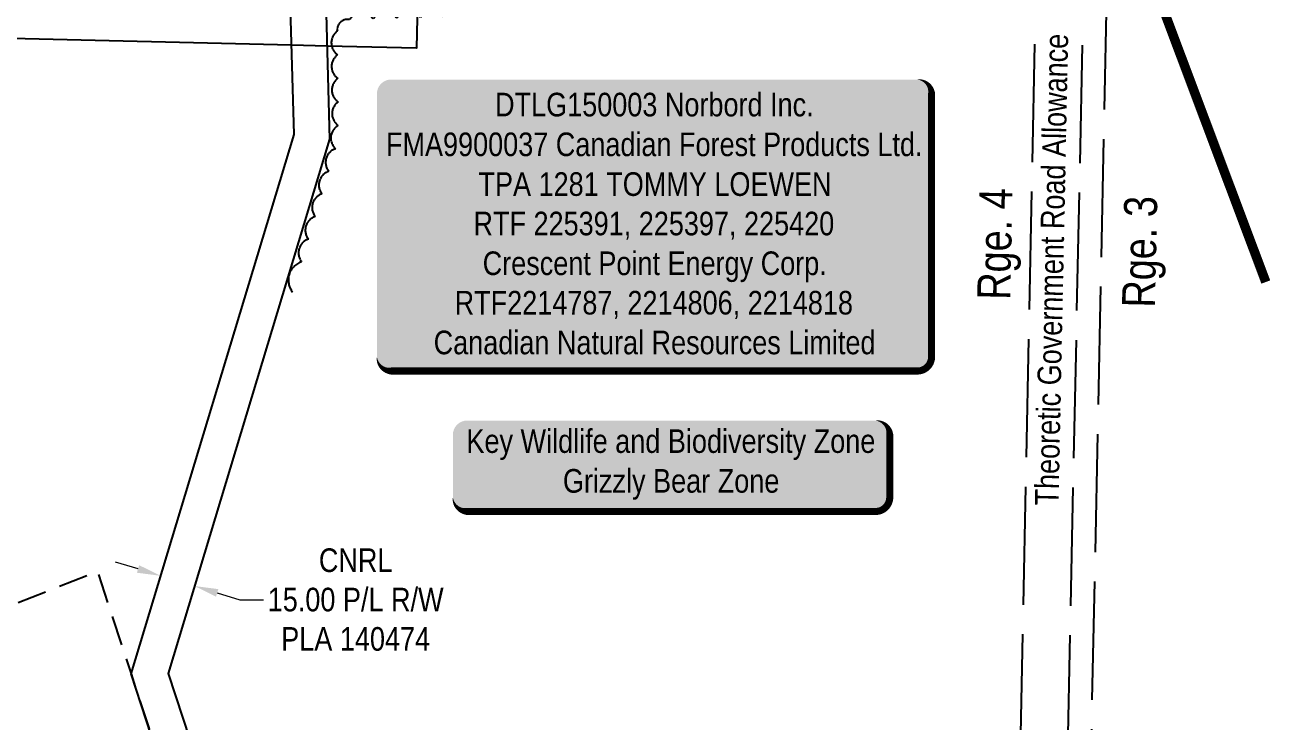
# Model space of a CAD drawing. Extents: x 405326 to 424052, y 6044755 to 6062236.
# Drawn here: x 405837 to 406369, y 6058960 to 6059255 of the extents above; entities that cross this region are included whole.
import ezdxf
from ezdxf.enums import TextEntityAlignment as Align

# ---------------------------------------------------------------- set-up
doc = ezdxf.new("R2010")
doc.units = 0
doc.header["$LTSCALE"] = 5
for name, pattern in [('0', [1, 1, 0]), ('DASHDOT2', [12.7, 6.35, -3.175, 0, -3.175]), ('foc-ACCESSROAD', [3.75, 2.5, -1.25]), ('foc-UNSURVEYED', [12.5, 10, -2.5])]:
    doc.linetypes.add(name, pattern=pattern)
for name, color, linetype in [('AS-SURFACE IMPACT', 7, 'Continuous'), ('AS-WILDLIFE', 131, 'DASHDOT2'), ('AS-WILDLIFE-BLOCK', 131, 'Continuous'), ('C-WS', 13, 'foc-ACCESSROAD'), ('D-TXT', 6, 'Continuous'), ('F-RW', 190, 'Continuous'), ('L-ROAD-T', 7, 'Continuous'), ('L-USEC', 7, 'foc-UNSURVEYED'), ('T-BUSH', 110, '0')]:
    doc.layers.add(name, color=color, linetype=linetype)
doc.layers.add('F-RW-T', color=190, linetype='Continuous', lineweight=9)
doc.styles.add('80', font='ARIALN.TTF', dxfattribs={"height": 10})
doc.styles.add('80CG', font='ARIALN.TTF', dxfattribs={"height": 10})
doc.styles.add('80L', font='ARIALN.TTF', dxfattribs={"height": 10})
doc.dimstyles.new('Compass 5 000', dxfattribs={"dimscale": 5, "dimtxt": 9, "dimasz": 2, "dimexe": 0.2, "dimexo": 0.0625, "dimgap": 0.5, "dimtad": 0, "dimtih": 1, "dimtoh": 1, "dimzin": 0, "dimdsep": 46, "dimtxsty": '80CG', "dimcen": 0.1, "dimse1": 1, "dimse2": 1, "dimclrd": 256, "dimclrt": 256, "dimaunit": 1, "dimadec": 4, "dimazin": 0, "dimtfac": 0.06, "dimtofl": 0, "dimtmove": 0, "dimatfit": 1, "dimfxl": 0.2, "dimtolj": 1, "dimtzin": 0, "dimlwd": -1, "dimarcsym": 0})

# ---------------------------------------------------------------- blocks, each defined once
blk = doc.blocks.new('*U546')
h = blk.add_hatch(color=255)
edge = h.paths.add_edge_path()
edge.add_line((-111.5, -62.5), (111.5, -62.5))
edge.add_arc((111.5, -56.5), 6, 270, 360)
edge.add_line((117.5, -56.5), (117.5, 55))
edge.add_arc((111.5, 55), 6, 0, 90)
edge.add_line((111.5, 61), (-111.5, 61))
edge.add_arc((-111.5, 55), 6, 90, 180)
edge.add_line((-117.5, 55), (-117.5, -56.5))
edge.add_arc((-111.5, -56.5), 6, 180, 270)
at = {"color": 44, "flags": 128}
blk.add_lwpolyline([(-111.5, -62.5, 3, 3, 0), (111.5, -62.5, 3, 3, 0.414214), (117.5, -56.5, 3, 3, 0), (117.5, 55, 3, 0, 0.414214), (111.5, 61, 0, 0, 0), (-111.5, 61, 0, 0, 0.414214), (-117.5, 55, 0, 0, 0), (-117.5, -56.5, 0, 3, 0.414214)], format="xyseb", close=True, dxfattribs=at)
at = {"color": 44, "style": '80'}
blk.add_attdef('ENTER_TEXT_001', (-35.99, -5), '', height=10, dxfattribs=at)
blk = doc.blocks.new('*U545')
h = blk.add_hatch(color=255)
edge = h.paths.add_edge_path()
edge.add_line((-86.5, -20), (86.5, -20))
edge.add_arc((86.5, -14), 6, 270, 360)
edge.add_line((92.5, -14), (92.5, 12.5))
edge.add_arc((86.5, 12.5), 6, 0, 90)
edge.add_line((86.5, 18.5), (-86.5, 18.5))
edge.add_arc((-86.5, 12.5), 6, 90, 180)
edge.add_line((-92.5, 12.5), (-92.5, -14))
edge.add_arc((-86.5, -14), 6, 180, 270)
at = {"color": 131, "flags": 128}
blk.add_lwpolyline([(-86.5, -20, 3, 3, 0), (86.5, -20, 3, 3, 0.414214), (92.5, -14, 3, 3, 0), (92.5, 12.5, 3, 0, 0.414214), (86.5, 18.5, 0, 0, 0), (-86.5, 18.5, 0, 0, 0.414214), (-92.5, 12.5, 0, 0, 0), (-92.5, -14, 0, 3, 0.414214)], format="xyseb", close=True, dxfattribs=at)
at = {"color": 131, "style": '80'}
blk.add_attdef('ENTER_TEXT_001', (-35.99, -5), '', height=10, dxfattribs=at)
blk = doc.blocks.new('*D977')
at = {"layer": 'F-RW-T', "transparency": 16777216}
for p, q in [((405884.97, 6059024.38), (405875.4, 6059027.27)), ((405918.47, 6059014.26), (405928.05, 6059011.36)), ((405928.05, 6059011.36), (405938.05, 6059011.36))]:
    blk.add_line(p, q, dxfattribs=at)
for points in [[(405885.45, 6059025.98), (405884.49, 6059022.79), (405894.54, 6059021.49)], [(405918.96, 6059015.85), (405917.99, 6059012.66), (405908.9, 6059017.15)]]:
    blk.add_solid(points, dxfattribs=at)
at = {"layer": 'F-RW-T', "transparency": 16777216, "insert": (405977.13, 6059011.36), "char_height": 10, "attachment_point": 5, "style": '80CG'}
blk.add_mtext('\\A1;CNRL\\P15.00 P/L R/W\\PPLA 140474', dxfattribs=at)

msp = doc.modelspace()

# ---------------------------------------------------------------- linework, layer by layer
at = {"layer": 'AS-WILDLIFE', "const_width": 3.998}
msp.add_lwpolyline([(405963.143, 6060642.864), (406010.929, 6060276.587), (406244.554, 6059460.087), (406362.572, 6059145.904)], dxfattribs=at)
at = {"layer": 'C-WS', "flags": 128}
msp.add_lwpolyline([(405903.298, 6058915.075), (405995.787, 6058633.435), (405947.877, 6058605.058), (406024.332, 6058476.005), (405766.808, 6058487.499), (405758.62, 6058530.303), (405820.847, 6058551.343), (405850.574, 6058575.445), (405850.137, 6058626.2), (405816.443, 6058648.573), (405792.235, 6058657.159), (405767.963, 6058662.783), (405732.836, 6058653.077), (405709.911, 6058636.11), (405687.194, 6058615.692), (405688.111, 6058594.609), (405626.415, 6058582.807), (405621.906, 6058606.377), (405614.049, 6058604.875), (405609.54, 6058628.446), (405617.397, 6058629.95), (405612.478, 6058655.667), (405604.621, 6058654.163), (405600.112, 6058677.736), (405607.969, 6058679.238), (405579.039, 6058830.487), (405561.855, 6058922.751), (405560.611, 6058929.437), (405603.496, 6058921.813), (405623.454, 6058918.272), (405673.649, 6058896.968), (405698.557, 6058919.674), (405769.836, 6058984.679), (405867.732, 6059023.388), (405881.992, 6058979.963), (405903.298, 6058915.075)], close=True, dxfattribs=at)
at = {"layer": 'F-RW'}
msp.add_lwpolyline([(405825.834, 6059269.147), (405949.422, 6059266.219), (405964.441, 6059265.863), (405983.38, 6059265.415), (405987.136, 6059435.534), (405980.556, 6059548.893), (405994.549, 6059595.59), (405998.883, 6059610.055), (406004.66, 6059629.336), (406008.994, 6059643.801), (406021.833, 6059638.253), (406024.147, 6059637.255), (406027.479, 6059635.817), (406023.145, 6059621.354), (406017.368, 6059602.073), (406013.034, 6059587.608), (406000.725, 6059546.531), (406007.147, 6059435.893), (406002.931, 6059244.949), (405964.999, 6059245.847), (405949.978, 6059246.203), (405825.139, 6059249.16)], dxfattribs=at)
msp.add_lwpolyline([(406075.818, 6058611.059), (406070.935, 6058596.875), (405999.745, 6058621.382), (405995.787, 6058633.435), (405903.298, 6058915.075), (405881.992, 6058979.963), (405951.028, 6059208.38), (405948.866, 6059286.229), (405952.155, 6059436.068), (405946.09, 6059539.215), (405954.582, 6059546.344), (405960.405, 6059551.248), (405967.131, 6059435.229), (405963.872, 6059286.295), (405966.098, 6059206.395), (405897.714, 6058980.133), (405919.2, 6058914.718), (406009.025, 6058641.275), (406011.701, 6058633.13), (406075.818, 6058611.059)], close=True, dxfattribs=at)
at = {"layer": 'L-USEC'}
for p, q in [((406265.976, 6059309.186), (406257.654, 6058907.135)), ((406286.079, 6059308.769), (406277.758, 6058906.719)), ((406287.81, 6058906.54), (406296.133, 6059308.591))]:
    msp.add_line(p, q, dxfattribs=at)
at = {"layer": 'T-BUSH', "flags": 128}
msp.add_lwpolyline([(406368.542, 6059434.285, 0.1469823), (406365.149, 6059433.38, 0.5205671), (406355.972, 6059437.342, 0.5205671), (406346.795, 6059441.305, 0.5205671), (406337.618, 6059445.267, 0.5205671), (406328.441, 6059449.229, 0.5205671), (406319.264, 6059453.191, 0.5205671), (406310.087, 6059457.153, 0.5205671), (406300.91, 6059461.115, 0.5205671), (406291.733, 6059465.077, 0.5205671), (406282.556, 6059469.039, 0.5205671), (406273.379, 6059473.002, 0.5205671), (406264.202, 6059476.964, 0.5205671), (406255.025, 6059480.926, 0.5205671), (406245.848, 6059484.888, 0.5205671), (406236.671, 6059488.85, 0.5205671), (406227.494, 6059492.812, 0.5205671), (406218.317, 6059496.774, 0.5205671), (406209.14, 6059500.737, 0.5205671), (406199.963, 6059504.699, 0.5205671), (406190.786, 6059508.661, 0.5205671), (406181.609, 6059512.623, 0.5205671), (406172.432, 6059516.585, 0.5205671), (406163.254, 6059520.547, 0.5205671), (406154.077, 6059524.509, 0.5205671), (406144.9, 6059528.471, 0.5205671), (406135.723, 6059532.434, 0.5205671), (406126.546, 6059536.396, 0.5205671), (406117.369, 6059540.358, 0.5205671), (406108.192, 6059544.32, 0.5205671), (406099.015, 6059548.282, 0.5205671), (406089.838, 6059552.244, 0.5205671), (406080.661, 6059556.206, 0.5205671), (406071.484, 6059560.168, 0.5205671), (406062.307, 6059564.131, 0.5205671), (406053.13, 6059568.093, 0.5205671), (406043.953, 6059572.055, 0.5205671), (406034.776, 6059576.017, 0.5205671), (406025.599, 6059579.979, 0.5205671), (406016.422, 6059583.941, 0.5205671), (406007.245, 6059587.903, 0.5205671), (406007.783, 6059580.47, 0.5205671), (406003.022, 6059571.681, 0.5205671), (405998.261, 6059562.892, 0.5205671), (405993.501, 6059554.103, 0.5205671), (405988.74, 6059545.313, 0.5205671), (405988.775, 6059535.358, 0.5205671), (405988.968, 6059525.364, 0.5205671), (405989.162, 6059515.37, 0.5205671), (405989.355, 6059505.376, 0.5205671), (405989.548, 6059495.382, 0.5205671), (405989.742, 6059485.388, 0.5205671), (405989.935, 6059475.394, 0.5205671), (405990.129, 6059465.4, 0.5205671), (405990.322, 6059455.406, 0.5205671), (405990.515, 6059445.412, 0.5205671), (405990.663, 6059435.418, 0.5205671), (405990.478, 6059425.424, 0.5205671), (405990.293, 6059415.43, 0.5205671), (405990.109, 6059405.436, 0.5205671), (405989.924, 6059395.442, 0.5205671), (405989.739, 6059385.448, 0.5205671), (405989.555, 6059375.454, 0.5205671), (405989.37, 6059365.46, 0.5205671), (405989.185, 6059355.466, 0.5205671), (405989, 6059345.472, 0.5205671), (405988.816, 6059335.477, 0.5205671), (405991.807, 6059328.333, 0.5205671), (406001.762, 6059327.436, 0.5205671), (406011.718, 6059326.54, 0.5205671), (406020.884, 6059324.955, 0.5205671), (406020.423, 6059314.969, 0.5205671), (406019.962, 6059304.984, 0.5205671), (406019.501, 6059294.999, 0.5205671), (406019.041, 6059285.014, 0.5205671), (406018.58, 6059275.029, 0.5205671), (406018.119, 6059265.044, 0.5205671), (406014.532, 6059258.238, 0.5205671), (406004.54, 6059257.946, 0.5205671), (405994.549, 6059257.653, 0.5205671), (405984.557, 6059257.361, 0.5205671), (405974.566, 6059257.068, 0.5205671), (405969.366, 6059252.169, 0.5205671), (405969.467, 6059242.174, 0.5205671), (405969.569, 6059232.179, 0.5205671), (405969.67, 6059222.184, 0.5205671), (405969.772, 6059212.188, 0.5205671), (405968.587, 6059202.375, 0.5205671), (405965.716, 6059192.8, 0.5205671), (405962.845, 6059183.226, 0.5205671), (405959.973, 6059173.651, 0.5205671), (405957.102, 6059164.077, 0.5205671), (405954.231, 6059154.502, 0.5205671), (405950.387, 6059141.683)], format="xyb", dxfattribs=at)

# ---------------------------------------------------------------- block references
at = {"layer": 'AS-SURFACE IMPACT', "color": 1}
ref = msp.add_blockref('*U546', (406103.574, 6059170.693), dxfattribs=dict(at, xscale=0.999551, yscale=0.999551, zscale=0.999551))
ref.add_attrib('ENTER_TEXT_001', 'DTLG150003 Norbord Inc.', (406036.166, 6059216.065), dxfattribs={"layer": '0', "color": 44, "height": 9.99551, "style": '80'})
ref.add_attrib('ENTER_TEXT_002', 'FMA9900037 Canadian Forest Products Ltd.', (405989.959, 6059199.228), dxfattribs={"layer": '0', "color": 44, "height": 9.99551, "style": '80'})
ref.add_attrib('ENTER_TEXT_003', 'TPA 1281 TOMMY LOEWEN', (406029.14, 6059182.392), dxfattribs={"layer": '0', "color": 44, "height": 9.99551, "style": '80'})
ref.add_attrib('ENTER_TEXT_004', 'RTF 225391, 225397, 225420', (406027.016, 6059165.692), dxfattribs={"layer": '0', "color": 44, "height": 9.99551, "style": '80'})
ref.add_attrib('ENTER_TEXT_005', 'Crescent Point Energy Corp.', (406030.919, 6059148.855), dxfattribs={"layer": '0', "color": 44, "height": 9.99551, "style": '80'})
ref.add_attrib('ENTER_TEXT_006', 'RTF2214787, 2214806, 2214818', (406019.032, 6059132.155), dxfattribs={"layer": '0', "color": 44, "height": 9.99551, "style": '80'})
ref.add_attrib('ENTER_TEXT_007', 'Canadian Natural Resources Limited', (406010.161, 6059115.319), dxfattribs={"layer": '0', "color": 44, "height": 9.99551, "style": '80'})
at = {"layer": 'AS-WILDLIFE-BLOCK', "color": 2}
ref = msp.add_blockref('*U545', (406110.807, 6059068.736), dxfattribs=at)
ref.add_attrib('ENTER_TEXT_001', 'Key Wildlife and Biodiversity Zone', (406024.033, 6059073.542), dxfattribs={"layer": '0', "color": 131, "height": 10, "style": '80'})
ref.add_attrib('ENTER_TEXT_002', 'Grizzly Bear Zone', (406064.896, 6059056.698), dxfattribs={"layer": '0', "color": 131, "height": 10, "style": '80'})

# ---------------------------------------------------------------- texts
at = {"layer": 'D-TXT', "color": 3, "char_height": 13.9937, "attachment_point": 1, "rotation": 88.81379, "style": '80L'}
for s, width, insert in [('Rge. 4', 73.72214, (406240.345, 6059138.579)), ('Rge. 3', 63.83242, (406301.65, 6059135.27))]:
    msp.add_mtext_dynamic_manual_height_columns(s, width=width, gutter_width=47.479, heights=[0], dxfattribs=dict(at, insert=insert))
at = {"layer": 'L-ROAD-T', "style": '80L'}
msp.add_text('Theoretic Government Road Allowance', height=9.99551, rotation=88.81392, dxfattribs=at).set_placement((406271.829, 6059151.17), align=Align.MIDDLE_CENTER)

# ---------------------------------------------------------------- dimensions: what is measured, and where the dimension line sits
at = {"layer": 'F-RW-T'}
dim = msp.add_linear_dim(base=(405908.902, 6059017.149), p1=(405920.612, 6059107.744), p2=(405934.971, 6059103.405), angle=343.18359, text='CNRL\\P15.00 P/L R/W\\PPLA 140474', dimstyle='Compass 5 000', dxfattribs=at)
dim.commit()
dim.dimension.update_dxf_attribs({"geometry": '*D977', "text_midpoint": (405977.132, 6059011.363), "dimtype": 161})

doc.saveas('drawing.dxf')
